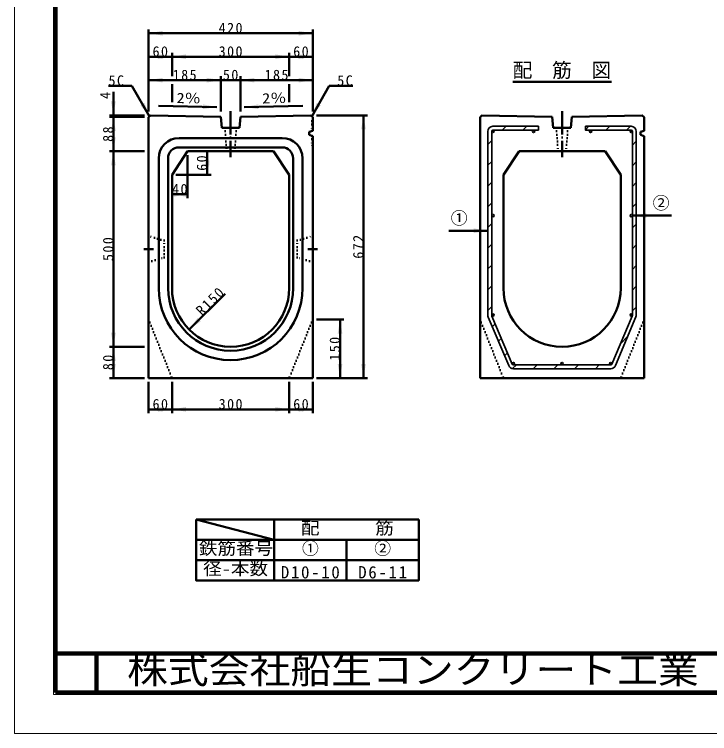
# Model space of a CAD drawing. Units: millimetres, scale not verified. Extents: x -2102 to 2102, y -1485 to 1485.
# Drawn here: x -2102 to -323, y -1485 to 355 of the extents above; entities that cross this region are included whole.
import ezdxf
from ezdxf.enums import TextEntityAlignment as Align

# ---------------------------------------------------------------- set-up
doc = ezdxf.new("R2010")
doc.units = ezdxf.units.MM
doc.header["$LTSCALE"] = 5
doc.linetypes.add('DOTTED', pattern=[1.75, 0.25, -1.5])
doc.linetypes.add('LONG_DASHED_DOTTED', pattern=[15.25, 12, -1.5, 0.25, -1.5])
doc.layers.add('0-0_V-nasSTD', color=7, linetype='Continuous', lineweight=35)
doc.layers.add('0-1_0', color=7, linetype='Continuous', lineweight=50)
doc.styles.add('ＭＳ ゴシック', font='')
doc.styles.get('ＭＳ ゴシック').set_extended_font_data('MS Gothic')

msp = doc.modelspace()

# ---------------------------------------------------------------- linework, layer by layer
at = {"layer": '0-0_V-nasSTD', "lineweight": 100}
for p, q in [((-1997.5, 1380), (-1997.5, -1380)), ((-1892.5, -1280), (-1892.5, -1380)), ((-1997.5, -1380), (1997.5, -1380))]:
    msp.add_line(p, q, dxfattribs=at)
at = {"layer": '0-0_V-nasSTD', "lineweight": 50}
for p, q in [((-1699.102, 175.981), (-1699.102, 129.981)), ((-1399.102, 175.981), (-1399.102, 129.981)), ((-1637.5, -937), (-1637.5, -989)), ((-1437.5, -937), (-1637.5, -937)), ((-1252.5, -937), (-1437.5, -937)), ((-1067.5, -937), (-1252.5, -937)), ((-1067.5, -989), (-1067.5, -937)), ((-1637.5, -989), (-1637.5, -1041)), ((-1437.5, -989), (-1637.5, -989)), ((-1437.5, -1041), (-1437.5, -989)), ((-1252.5, -989), (-1067.5, -989)), ((-1437.5, -1041), (-1637.5, -1041))]:
    msp.add_line(p, q, dxfattribs=at)
at = {"layer": '0-0_V-nasSTD'}
for p, q in [((-890.906, 55.38), (-890.906, -414.919)), ((-880.906, 55.38), (-880.906, -416.07)), ((-879.883, 57.637), (-875.65, 53.403)), ((-760.906, 68.38), (-877.906, 68.38)), ((-760.906, 58.38), (-877.906, 58.38)), ((-854.184, 58.38), (-844.184, 68.38)), ((-801.151, 58.38), (-791.151, 68.38)), ((-774.501, 58.38), (-773.906, 58.38)), ((-774.501, 58.321), (-770.965, 54.785)), ((-760.906, 68.38), (-760.906, 58.38)), ((-640.906, 68.38), (-523.906, 68.38)), ((-640.906, 59.527), (-632.052, 68.38)), ((-630.826, 56.067), (-627.219, 52.46)), ((-589.019, 58.38), (-579.019, 68.38)), ((-535.986, 58.38), (-525.986, 68.38)), ((-526.109, 57.416), (-521.87, 53.177)), ((-520.906, 55.38), (-520.906, -416.07)), ((-510.906, -414.001), (-510.906, 55.38)), ((-890.906, 21.659), (-880.906, 31.659)), ((-520.906, 20.428), (-510.906, 30.428)), ((-890.906, -31.374), (-880.906, -21.374)), ((-520.906, -32.605), (-510.906, -22.605)), ((-890.906, -84.407), (-880.906, -74.407)), ((-520.906, -85.638), (-510.906, -75.638)), ((-890.906, -137.44), (-880.906, -127.44)), ((-520.906, -138.671), (-510.906, -128.671)), ((-880.898, -160.341), (-878.128, -163.111)), ((-876.86, -157.308), (-875.094, -159.074)), ((-526.809, -160.877), (-524.663, -163.022)), ((-523.462, -157.153), (-520.939, -159.676)), ((-890.906, -190.473), (-880.906, -180.473)), ((-520.906, -191.704), (-510.906, -181.704)), ((-890.906, -243.506), (-880.906, -233.506)), ((-520.906, -244.737), (-510.906, -234.737)), ((-890.906, -296.539), (-880.906, -286.539)), ((-520.906, -297.77), (-510.906, -287.77)), ((-890.906, -349.572), (-880.906, -339.572)), ((-520.906, -350.803), (-510.906, -340.803)), ((-890.906, -402.605), (-880.906, -392.605)), ((-520.906, -403.836), (-510.906, -393.836)), ((-889.879, -419.982), (-837.576, -543.682)), ((-889.879, -419.982), (-889.879, -419.982)), ((-828.381, -539.797), (-880.665, -417.248)), ((-880.665, -417.248), (-880.665, -417.248)), ((-879.086, -411.861), (-875.148, -415.8)), ((-573.431, -539.797), (-521.146, -417.248)), ((-511.92, -419.034), (-564.256, -543.653)), ((-525.384, -412.009), (-521.295, -416.098)), ((-521.146, -417.208), (-521.146, -417.208)), ((-511.92, -419.034), (-511.92, -419.034)), ((-879.588, -444.321), (-872.247, -436.979)), ((-863.829, -481.594), (-856.387, -474.152)), ((-550.808, -486.771), (-532.808, -468.771)), ((-848.069, -518.867), (-840.528, -511.326)), ((-837.576, -543.682), (-837.576, -543.682)), ((-828.381, -539.797), (-828.381, -539.797)), ((-828.381, -539.797), (-828.381, -539.797)), ((-827.629, -551.461), (-817.788, -541.62)), ((-826.013, -535.645), (-822.647, -539.011)), ((-825.621, -541.62), (-576.191, -541.62)), ((-825.603, -551.62), (-576.241, -551.62)), ((-774.755, -551.62), (-764.755, -541.62)), ((-721.722, -551.62), (-711.722, -541.62)), ((-703.758, -537.691), (-699.977, -541.472)), ((-699.977, -541.62), (-700.906, -541.62)), ((-668.689, -551.62), (-658.689, -541.62)), ((-615.656, -551.62), (-605.656, -541.62)), ((-577.968, -536.202), (-573.774, -540.397)), ((-573.431, -539.796), (-573.431, -539.796)), ((-564.256, -543.653), (-564.256, -543.653))]:
    msp.add_line(p, q, dxfattribs=at)
at = {"layer": '0-0_V-nasSTD', "lineweight": 18}
for points in [[(-2102.5, -1485), (-2102.5, 1485), (2102.5, 1485), (2102.5, -1485)], [(-2002.5, -1385), (-2002.5, 1385), (2002.5, 1385), (2002.5, -1385)]]:
    msp.add_lwpolyline(points, close=True, dxfattribs=at)
at = {"layer": '0-0_V-nasSTD'}
msp.add_lwpolyline([(-640.906, 68.38), (-640.906, 58.38), (-523.906, 58.38)], dxfattribs=at)
at = {"layer": '0-0_V-nasSTD', "lineweight": 50}
for points in [[(-1637.5, -937), (-1437.5, -989), (-1437.5, -937)], [(-1437.5, -1093), (-1437.5, -1041), (-1437.5, -989), (-1437.5, -1041), (-1252.5, -1041), (-1252.5, -989), (-1437.5, -989)], [(-1252.5, -1041), (-1252.5, -989), (-1252.5, -1041)], [(-1252.5, -1041), (-1067.5, -1041), (-1067.5, -989)], [(-1252.5, -1093), (-1067.5, -1093), (-1067.5, -1041), (-1067.5, -989)], [(-1067.5, -1093), (-1067.5, -1041), (-1067.5, -989), (-1067.5, -1041)], [(-1637.5, -1041), (-1637.5, -1093), (-1437.5, -1093)], [(-1437.5, -1093), (-1437.5, -1041), (-1437.5, -1093)], [(-1437.5, -1093), (-1252.5, -1093), (-1252.5, -1041)], [(-1252.5, -1093), (-1252.5, -1041), (-1252.5, -1093)], [(-1067.5, -1093), (-1067.5, -1041), (-1067.5, -1093)]]:
    msp.add_lwpolyline(points, dxfattribs=at)
at = {"layer": '0-0_V-nasSTD'}
for centre in [(-877.906, 55.38), (-773.906, 55.38), (-627.906, 55.38), (-523.906, 55.38), (-877.906, -414.62), (-523.906, -414.62), (-825.621, -538.62), (-700.906, -538.62), (-576.191, -538.62)]:
    msp.add_circle(centre, 3, dxfattribs=at)
for centre, radius, start, end in [((-877.906, 55.38), 13, 90, 180), ((-877.906, 55.38), 3, 90, 180), ((-877.906, 55.38), 3, 131.23207, 180), ((-877.906, 55.38), 3, 90, 131.23207), ((-523.906, 55.38), 13, 0, 90), ((-523.906, 55.38), 3, 0, 90), ((-523.906, 55.38), 3, 0, 90), ((-877.906, -414.919), 13, 180, 202.91963), ((-877.906, -416.07), 3, 180, 203.10504), ((-523.906, -416.07), 3, 336.89496, 0), ((-523.906, -414.001), 13, 337.21925, 0), ((-825.603, -538.62), 13, 202.91963, 270), ((-825.621, -538.62), 3, 203.10504, 270), ((-825.621, -538.62), 3, 203.10504, 270), ((-825.621, -538.62), 3, 203.10504, 270), ((-576.241, -538.62), 13, 270, 337.21925), ((-576.191, -538.62), 3, 270, 336.90127), ((-576.191, -538.62), 3, 270, 336.90127), ((-576.191, -538.62), 3, 270, 323.67738), ((-576.191, -538.62), 3, 323.67738, 336.90127)]:
    msp.add_arc(centre, radius, start, end, dxfattribs=at)
for points in [[(-1759.102, 306.38), (-1723.102, 300.38), (-1723.102, 312.38)], [(-1375.102, 300.38), (-1375.102, 312.38), (-1339.102, 306.38)], [(-1759.102, 246.38), (-1723.102, 240.38), (-1723.102, 252.38)], [(-1735.102, 240.38), (-1735.102, 252.38), (-1699.102, 246.38)], [(-1699.102, 246.38), (-1663.102, 240.38), (-1663.102, 252.38)], [(-1435.102, 240.38), (-1435.102, 252.38), (-1399.102, 246.38)], [(-1399.102, 246.38), (-1363.102, 240.38), (-1363.102, 252.38)], [(-1375.102, 240.38), (-1375.102, 252.38), (-1339.102, 246.38)], [(-1759.102, 186.38), (-1723.102, 180.38), (-1723.102, 192.38)], [(-1610.102, 180.38), (-1610.102, 192.38), (-1574.102, 186.38)], [(-1524.102, 186.38), (-1488.102, 180.38), (-1488.102, 192.38)], [(-1375.102, 180.38), (-1375.102, 192.38), (-1339.102, 186.38)], [(-1855.102, 132.38), (-1849.102, 96.38), (-1843.102, 132.38)], [(-1779.799, 122.057), (-1769.406, 128.057), (-1756.602, 93.88)], [(-1620.252, 112.479), (-1619.993, 124.476), (-1584.131, 117.7)], [(-1514.074, 117.7), (-1478.212, 124.476), (-1477.953, 112.479)], [(-1341.602, 93.88), (-1328.799, 128.057), (-1318.406, 122.057)], [(-1855.102, 56.38), (-1849.102, 92.38), (-1843.102, 56.38)], [(-1215.102, 60.38), (-1209.102, 96.38), (-1203.102, 60.38)], [(-1855.102, 40.38), (-1849.102, 4.38), (-1843.102, 40.38)], [(-1855.102, -31.62), (-1849.102, 4.38), (-1843.102, -31.62)], [(-1615.102, -31.62), (-1609.102, 4.38), (-1603.102, -31.62)], [(-1615.102, -19.62), (-1609.102, -55.62), (-1603.102, -19.62)], [(-1699.102, -105.62), (-1663.102, -111.62), (-1663.102, -99.62)], [(-1695.102, -111.62), (-1695.102, -99.62), (-1659.102, -105.62)], [(-520.906, -160.12), (-484.906, -166.12), (-484.906, -154.12)], [(-926.906, -204.767), (-926.906, -192.767), (-890.906, -198.767)], [(-1655.168, -451.686), (-1633.955, -421.987), (-1625.47, -430.472)], [(-1275.102, -461.62), (-1269.102, -425.62), (-1263.102, -461.62)], [(-1855.102, -459.62), (-1849.102, -495.62), (-1843.102, -459.62)], [(-1855.102, -531.62), (-1849.102, -495.62), (-1843.102, -531.62)], [(-1855.102, -539.62), (-1849.102, -575.62), (-1843.102, -539.62)], [(-1275.102, -539.62), (-1269.102, -575.62), (-1263.102, -539.62)], [(-1215.102, -539.62), (-1209.102, -575.62), (-1203.102, -539.62)], [(-1759.102, -655.62), (-1723.102, -661.62), (-1723.102, -649.62)], [(-1735.102, -661.62), (-1735.102, -649.62), (-1699.102, -655.62)], [(-1699.102, -655.62), (-1663.102, -661.62), (-1663.102, -649.62)], [(-1435.102, -661.62), (-1435.102, -649.62), (-1399.102, -655.62)], [(-1399.102, -655.62), (-1363.102, -661.62), (-1363.102, -649.62)], [(-1375.102, -661.62), (-1375.102, -649.62), (-1339.102, -655.62)]]:
    msp.add_solid(points, dxfattribs=at)
at = {"layer": '0-1_0'}
for p, q in [((-1759.102, 106.38), (-1759.102, 316.38)), ((-1339.102, 106.38), (-1339.102, 316.38)), ((-1759.102, 306.38), (-1339.102, 306.38)), ((-1699.102, 196.38), (-1699.102, 256.38)), ((-1399.102, 196.38), (-1399.102, 256.38)), ((-1759.102, 186.38), (-1574.102, 186.38)), ((-1574.102, 106.38), (-1574.102, 196.38)), ((-1574.102, 186.38), (-1524.102, 186.38)), ((-1524.102, 106.38), (-1524.102, 196.38)), ((-1524.102, 186.38), (-1339.102, 186.38)), ((-1801.602, 171.823), (-1861.602, 171.823)), ((-1801.602, 171.823), (-1756.602, 93.88)), ((-1296.602, 171.823), (-1341.602, 93.88)), ((-1296.602, 171.823), (-1236.602, 171.823)), ((-827.309, 182.38), (-574.503, 182.38)), ((-1849.102, 156.38), (-1849.102, 96.38)), ((-1584.131, 117.7), (-1734.096, 120.942)), ((-1514.074, 117.7), (-1364.109, 120.942)), ((-1769.102, 96.38), (-1859.102, 96.38)), ((-1769.102, 92.38), (-1859.102, 92.38)), ((-1849.102, 96.38), (-1849.102, 92.38)), ((-1849.102, 4.38), (-1849.102, 92.38)), ((-1574.102, 92.38), (-1571.602, 64.38)), ((-1524.102, 92.38), (-1526.602, 64.38)), ((-1329.102, 96.38), (-1199.102, 96.38)), ((-1209.102, -575.62), (-1209.102, 96.38)), ((-725.906, 92.38), (-723.406, 64.38)), ((-675.906, 92.38), (-678.406, 64.38)), ((-1759.102, -575.62), (-1759.102, 91.38)), ((-1339.102, 91.38), (-1339.102, 56.395)), ((-910.906, -575.62), (-910.906, 91.38)), ((-1571.602, 64.38), (-1526.602, 64.38)), ((-1348.102, 54.38), (-1339.102, 56.395)), ((-723.406, 64.38), (-678.406, 64.38)), ((-499.906, 54.38), (-490.906, 56.395)), ((-1417.102, 38.38), (-1681.102, 38.38)), ((-1348.102, 46.38), (-1348.102, 54.38)), ((-1348.102, 46.38), (-1339.102, 43.022)), ((-1339.102, -575.62), (-1339.102, 43.022)), ((-499.906, 46.38), (-499.906, 54.38)), ((-499.906, 46.38), (-490.906, 43.022)), ((-490.906, -575.62), (-490.906, 43.022)), ((-1769.102, 4.38), (-1859.102, 4.38)), ((-1659.102, 4.38), (-1699.102, -55.62)), ((-1417.102, 14.38), (-1681.102, 14.38)), ((-1659.102, 4.38), (-1439.102, 4.38)), ((-1609.102, -55.62), (-1609.102, 4.38)), ((-1439.102, 4.38), (-1399.102, -55.62)), ((-810.906, 4.38), (-850.906, -55.62)), ((-810.906, 4.38), (-590.906, 4.38)), ((-590.906, 4.38), (-550.906, -55.62)), ((-1733.102, -13.62), (-1733.102, -345.62)), ((-1709.102, -13.62), (-1709.102, -345.62)), ((-1659.102, -5.62), (-1659.102, -115.62)), ((-1389.102, -345.62), (-1389.102, -13.62)), ((-1365.102, -345.62), (-1365.102, -13.62)), ((-1699.102, -55.62), (-1699.102, -345.62)), ((-1689.102, -55.62), (-1599.102, -55.62)), ((-1399.102, -55.62), (-1399.102, -345.62)), ((-850.906, -55.62), (-850.906, -345.62)), ((-550.906, -55.62), (-550.906, -345.62)), ((-1699.102, -105.62), (-1659.102, -105.62)), ((-420.906, -160.12), (-520.906, -160.12)), ((-990.906, -198.767), (-890.906, -198.767)), ((-1655.168, -451.686), (-1563.245, -359.762)), ((-1329.102, -425.62), (-1259.102, -425.62)), ((-1269.102, -575.62), (-1269.102, -425.62)), ((-1769.102, -495.62), (-1859.102, -495.62)), ((-1769.102, -575.62), (-1859.102, -575.62)), ((-1759.102, -575.62), (-1339.102, -575.62)), ((-1759.102, -585.62), (-1759.102, -665.62)), ((-1699.102, -585.62), (-1699.102, -665.62)), ((-1399.102, -585.62), (-1399.102, -665.62)), ((-1339.102, -585.62), (-1339.102, -665.62)), ((-1329.102, -575.62), (-1199.102, -575.62)), ((-910.906, -575.62), (-490.906, -575.62))]:
    msp.add_line(p, q, dxfattribs=at)
at = {"layer": '0-1_0', "linetype": 'LONG_DASHED_DOTTED'}
for p, q in [((-1549.102, 107.38), (-1549.102, -10.62)), ((-700.906, 107.38), (-700.906, -10.62)), ((-1746.602, -245.62), (-1771.602, -245.62)), ((-1351.602, -245.62), (-1326.602, -245.62))]:
    msp.add_line(p, q, dxfattribs=at)
at = {"layer": '0-1_0', "linetype": 'DOTTED'}
for p, q in [((-1341.402, 81.38), (-1339.102, 83.68)), ((-1341.402, 81.38), (-1341.402, 55.88)), ((-1564.102, 64.38), (-1559.102, 4.38)), ((-1534.102, 64.38), (-1539.102, 4.38)), ((-715.906, 64.38), (-710.906, 4.38)), ((-685.906, 64.38), (-690.906, 4.38)), ((-1759.102, -425.62), (-1699.102, -575.62)), ((-1339.102, -425.62), (-1399.102, -575.62)), ((-910.906, -425.62), (-850.906, -575.62)), ((-490.906, -425.62), (-550.906, -575.62))]:
    msp.add_line(p, q, dxfattribs=at)
at = {"layer": '0-1_0', "lineweight": 100}
msp.add_line((-1997.5, -1280), (1997.5, -1280), dxfattribs=at)
at = {"layer": '0-1_0'}
for points in [[(-1759.102, 246.38), (-1699.102, 246.38), (-1399.102, 246.38), (-1339.102, 246.38)], [(-1574.102, 92.38), (-1754.102, 96.38), (-1759.102, 91.38)], [(-1524.102, 92.38), (-1344.102, 96.38), (-1339.102, 91.38)], [(-725.906, 92.38), (-905.906, 96.38), (-910.906, 91.38)], [(-675.906, 92.38), (-495.906, 96.38), (-490.906, 91.38), (-490.906, 56.395)], [(-1849.102, -575.62), (-1849.102, -495.62), (-1849.102, 4.38)], [(-1759.102, -655.62), (-1699.102, -655.62), (-1399.102, -655.62), (-1339.102, -655.62)]]:
    msp.add_lwpolyline(points, dxfattribs=at)
at = {"layer": '0-1_0', "linetype": 'DOTTED'}
msp.add_lwpolyline([(-1341.402, 43.88), (-1341.402, 21.38), (-1339.102, 19.08)], dxfattribs=at)
for points in [[(-1719.102, -224.12), (-1759.102, -212.12), (-1759.102, -279.12), (-1719.102, -267.12)], [(-1379.102, -224.12), (-1339.102, -212.12), (-1339.102, -279.12), (-1379.102, -267.12)]]:
    msp.add_lwpolyline(points, close=True, dxfattribs=at)
at = {"layer": '0-1_0', "lineweight": 35}
for centre in [(-877.906, -160.12), (-523.906, -160.12)]:
    msp.add_circle(centre, 3, dxfattribs=at)
at = {"layer": '0-1_0'}
for centre, radius, start, end in [((-1681.102, -13.62), 52, 90, 180), ((-1417.102, -13.62), 52, 0, 90), ((-1681.102, -13.62), 28, 90, 180), ((-1417.102, -13.62), 28, 0, 90), ((-1549.102, -345.62), 184, 180, 270), ((-1549.102, -345.62), 160, 180, 270), ((-1549.102, -345.62), 150, 180, 270), ((-1549.102, -345.62), 150, 270, 0), ((-1549.102, -345.62), 184, 270, 0), ((-1549.102, -345.62), 160, 270, 0), ((-700.906, -345.62), 150, 180, 270), ((-700.906, -345.62), 150, 270, 0)]:
    msp.add_arc(centre, radius, start, end, dxfattribs=at)

# ---------------------------------------------------------------- texts
at = {"layer": '0-0_V-nasSTD', "style": 'ＭＳ ゴシック'}
for s, height, p in [('配\u3000筋\u3000図', 36.95, (-827.309, 182.38)), ('②', 31.67, (-469.106, -153.12)), ('①', 31.67, (-985.906, -191.767)), ('①', 31.67, (-1366.6, -1036.6)), ('②', 31.67, (-1181.6, -1036.6))]:
    msp.add_text(s, height=height, dxfattribs=at).set_placement(p, align=Align.BOTTOM_LEFT)
msp.add_text('4', height=26.39, rotation=90, dxfattribs=at).set_placement((-1849.102, 138.38), align=Align.BOTTOM_LEFT)
at = {"layer": '0-0_V-nasSTD', "style": 'ＭＳ ゴシック', "width": 1.15}
for rotation, p in [(358.761, (-1687.907, 119.943)), (1.239, (-1467.885, 118.698))]:
    msp.add_text('2％', height=26.39, rotation=rotation, dxfattribs=at).set_placement(p, align=Align.BOTTOM_LEFT)
at = {"layer": '0-0_V-nasSTD', "style": 'ＭＳ ゴシック', "width": 1.1}
for s, height, p in [('配\u3000\u3000\u3000筋', 31.67, (-1369.14, -984.6)), ('鉄筋番号', 31.67, (-1630.38, -1036.6)), ('径-本数', 31.67, (-1619.58, -1088.6)), ('株式会社船生コンクリート工業', 69.65, (-1814.221, -1377.45))]:
    msp.add_text(s, height=height, dxfattribs=at).set_placement(p, align=Align.BOTTOM_LEFT)
at = {"layer": '0-0_V-nasSTD', "attachment_point": 7, "style": 'ＭＳ ゴシック'}
for s, insert, char_height in [('\\T1.2;420', (-1579.702, 306.38), 26.39), ('\\T1.2;60', (-1748.902, 246.38), 26.39), ('\\T1.2;300', (-1579.702, 246.38), 26.39), ('\\T1.2;60', (-1388.902, 246.38), 26.39), ('\\T1.2;185', (-1697.202, 186.38), 26.39), ('\\T1.2;50', (-1568.902, 186.38), 26.39), ('\\T1.2;185', (-1462.202, 186.38), 26.39), ('\\T1.2;5C', (-1861.602, 171.823), 26.39), ('\\T1.2;5C', (-1276.202, 171.823), 26.39), ('\\T1.2;40', (-1698.902, -105.62), 26.39), ('\\T1.2;60', (-1748.902, -655.62), 26.39), ('\\T1.2;300', (-1579.702, -655.62), 26.39), ('\\T1.2;60', (-1388.902, -655.62), 26.39), ('\\T1.2;D10-10', (-1420.6, -1088.6), 31.67), ('\\T1.2;D6-11', (-1222.64, -1088.6), 31.67)]:
    msp.add_mtext(s, dxfattribs=dict(at, insert=insert, char_height=char_height))
at = {"layer": '0-0_V-nasSTD', "char_height": 26.39, "attachment_point": 7, "style": 'ＭＳ ゴシック'}
for s, insert, rotation in [('\\T1.2;88', (-1849.102, 28.58), 90), ('\\T1.2;60', (-1609.102, -45.42), 90), ('\\T1.2;500', (-1849.102, -276.22), 90), ('\\T1.2;672', (-1209.102, -270.22), 90), ('\\T1.2;R150', (-1621.793, -418.31), 45), ('\\T1.2;150', (-1269.102, -531.22), 90), ('\\T1.2;80', (-1849.102, -555.42), 90)]:
    msp.add_mtext(s, dxfattribs=dict(at, insert=insert, rotation=rotation))

doc.saveas('drawing.dxf')
